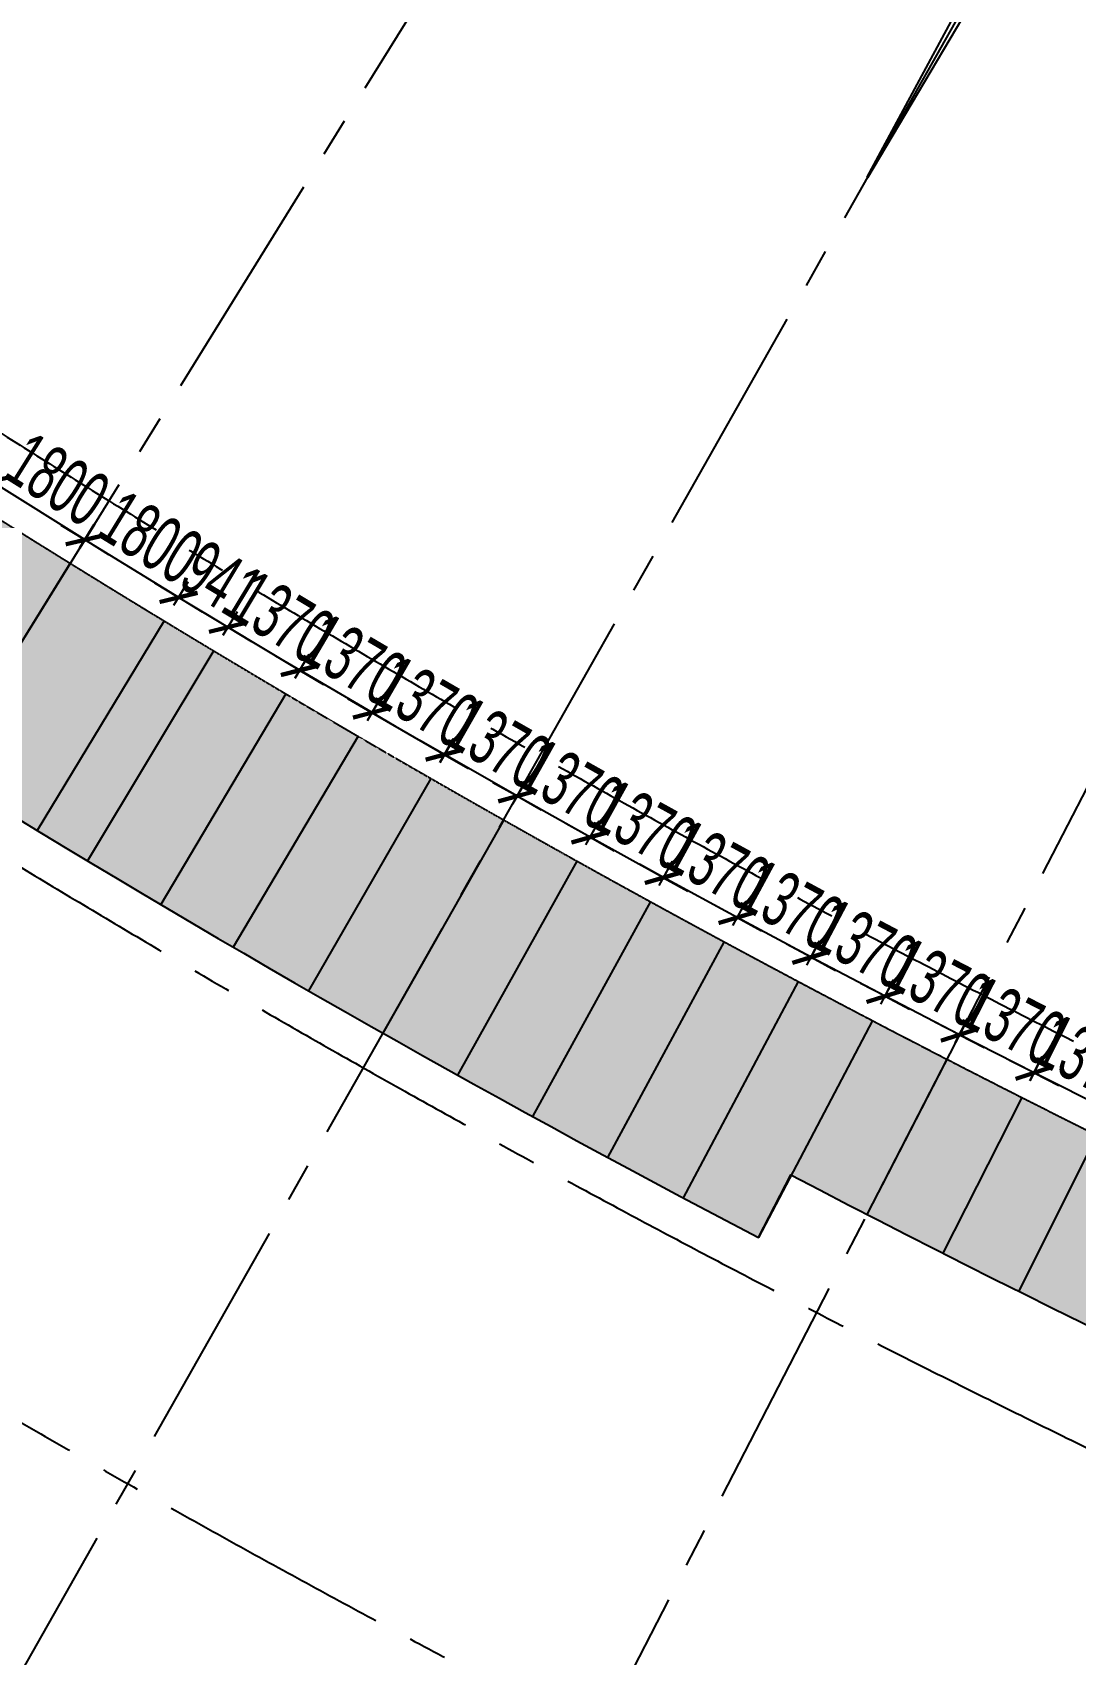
# Model space of a CAD drawing. Extents: x -668578 to 2331563, y -1202445 to 1620273.
# Drawn here: x 1608334 to 1625352, y 95313 to 121789 of the extents above; entities that cross this region are included whole.
import ezdxf

# ---------------------------------------------------------------- set-up
doc = ezdxf.new("R2010")
doc.units = 0
doc.linetypes.add('CENTER2', pattern=[28.575000000000003, 19.05, -3.175, 3.175, -3.175])
doc.linetypes.add('DASH', pattern=[0.35, 0.25, -0.1])
doc.layers.get('0').update_dxf_attribs({"color": 8})
doc.layers.get('Defpoints').update_dxf_attribs({"color": 8})
for name, color, linetype in [('#填充层', 8, 'Continuous'), ('#幕墙线-平面', 8, 'Continuous'), ('#标注', 8, 'Continuous'), ('#轴线', 8, 'CENTER2'), ('dim', 8, 'Continuous')]:
    doc.layers.add(name, color=color, linetype=linetype)
doc.styles.add('JHZX', font='jrs.shx', dxfattribs={"width": 0.6, "bigfont": 'jhz.shx'})
doc.dimstyles.new('JZBZ-300', dxfattribs={"dimscale": 300, "dimtxt": 3, "dimasz": 1.5, "dimexe": 1, "dimexo": 1, "dimgap": 0.5, "dimtad": 1, "dimdec": 0, "dimdsep": 46, "dimtxsty": 'JHZX', "dimblk1": 'ARCHTICK', "dimblk2": 'ARCHTICK', "dimsah": 1, "dimcen": 0, "dimclrd": 1, "dimclre": 1, "dimclrt": 2, "dimazin": 2, "dimtfac": 1, "dimtdec": 0, "dimtix": 1, "dimtmove": 0, "dimatfit": 3, "dimfxl": 0, "dimtolj": 1, "dimlwd": -1, "dimlwe": -1, "dimarcsym": 0})
doc.dimstyles.new('JZBZ-400', dxfattribs={"dimscale": 400, "dimtxt": 3, "dimasz": 1.5, "dimexe": 1, "dimexo": 1, "dimgap": 0.5, "dimtad": 1, "dimdec": 0, "dimdsep": 46, "dimtxsty": 'JHZX', "dimblk1": 'ARCHTICK', "dimblk2": 'ARCHTICK', "dimsah": 1, "dimcen": 0, "dimclrd": 1, "dimclre": 1, "dimclrt": 2, "dimazin": 2, "dimtfac": 1, "dimtdec": 0, "dimtix": 1, "dimtmove": 0, "dimatfit": 3, "dimfxl": 0, "dimtolj": 1, "dimlwd": -1, "dimlwe": -1, "dimarcsym": 0})

# ---------------------------------------------------------------- blocks, each defined once
blk = doc.blocks.new('_ARCHTICK')
at = {"color": 0, "linetype": 'ByBlock', "const_width": 0.15}
blk.add_lwpolyline([(-0.5, -0.5), (0.5, 0.5)], dxfattribs=at)
blk = doc.blocks.new('*D2918')
at = {"layer": '#标注', "ltscale": 300, "transparency": 16777216}
for p, q in [((52517.44000796566, 44290.05046599925), (60086.3965880055, 50671.34314769605)), ((174425.4857381964, -21557.413640005), (175612.1593012065, -11728.79187218522))]:
    blk.add_line(p, q, dxfattribs=at)
blk.add_arc((197092.148216231, 166179.179792065), 179599.9896916214, 220.1338192809486, 263.1156299250185, dxfattribs=at)
at = {"layer": 'Defpoints', "color": 0, "ltscale": 300, "transparency": 16777216}
for p in [(197092.148216231, 166179.179792065), (52211.62358048931, 44032.22045865798), (92698.63031371537, 20034.90273282577), (174377.5393316101, -21954.52967102801)]:
    blk.add_point(p, dxfattribs=at)
at = {"layer": '#标注', "ltscale": 300, "transparency": 16777216, "xscale": 600, "yscale": 600, "zscale": 600}
for p, rotation in [((59780.58016052921, 50413.51314035473), 130.1338192809486), ((175564.2128946202, -12125.90790320823), 353.1156299250185)]:
    blk.add_blockref('_ARCHTICK', p, dxfattribs=dict(at, rotation=rotation))
at = {"layer": '#标注', "ltscale": 300, "transparency": 16777216, "insert": (112118.423318551, 8861.341036451122), "char_height": 1200, "attachment_point": 5, "rotation": 331.6247246029836, "style": 'JHZX'}
blk.add_mtext('\\A1;42.98°', dxfattribs=at)
blk = doc.blocks.new('*D2939')
at = {"layer": '#标注', "ltscale": 300, "transparency": 16777216}
for p, q in [((-1772.791618300945, -1481.365197545436), (-9341.748198340536, -7862.657879242006)), ((165913.7732030131, -92055.65823940704), (164727.0996400029, -101884.2800072265))]:
    blk.add_line(p, q, dxfattribs=at)
blk.add_arc((197092.1482162317, 166179.1797920645), 269610.2124900237, 220.1338192809485, 263.1156299250187, dxfattribs=at)
at = {"layer": 'Defpoints', "color": 0, "ltscale": 300, "transparency": 16777216}
for p in [(197092.1482162317, 166179.1797920645), (-1466.975190824596, -1223.535190204158), (40379.67516651106, -53208.30268940322), (165961.7196095993, -91658.54220838404)]:
    blk.add_point(p, dxfattribs=at)
at = {"layer": '#标注', "ltscale": 300, "transparency": 16777216, "xscale": 600, "yscale": 600, "zscale": 600}
for p, rotation in [((-9035.931770864163, -7604.827871900749), 130.1338192809485), ((164775.0460465892, -101487.1639762035), 353.1156299250187)]:
    blk.add_blockref('_ARCHTICK', p, dxfattribs=dict(at, rotation=rotation))
at = {"layer": '#标注', "ltscale": 300, "transparency": 16777216, "insert": (69341.55334645722, -70334.48968467087), "char_height": 1200, "attachment_point": 5, "rotation": 331.6247246029835, "style": 'JHZX'}
blk.add_mtext('\\A1;42.98°', dxfattribs=at)
blk = doc.blocks.new('*D2999')
at = {"layer": '#标注', "transparency": 16777216}
for p, q in [((-60661.82114386416, 8378.22804552141), (-58201.33430285618, 12532.48085970122)), ((-58405.17599815883, 12188.31728920582), (-51730.23048286566, 8234.870944109785)), ((-53986.87562857099, 4424.78170042537), (-51526.388787563, 8579.034514605182))]:
    blk.add_line(p, q, dxfattribs=at)
at = {"layer": 'Defpoints', "color": 0, "transparency": 16777216}
for p in [(-51730.23048286566, 8234.870944109785), (-60865.66283916681, 8034.064475026014), (-54190.71732387364, 4080.618129929975)]:
    blk.add_point(p, dxfattribs=at)
at = {"layer": '#标注', "transparency": 16777216, "xscale": 600, "yscale": 600, "zscale": 600}
for p, rotation in [((-58405.17599815883, 12188.31728920582), 149.3625281524388), ((-51730.23048286566, 8234.870944109785), 329.3625281524388)]:
    blk.add_blockref('_ARCHTICK', p, dxfattribs=dict(at, rotation=rotation))
at = {"layer": '#标注', "transparency": 16777216, "insert": (-54660.01984990693, 10899.92125764859), "char_height": 1200, "attachment_point": 5, "rotation": 329.3625281524388, "style": 'JHZX'}
blk.add_mtext('\\A1;7758', dxfattribs=at)
blk = doc.blocks.new('*D3005')
at = {"layer": '#标注', "transparency": 16777216}
for p, q in [((-54000.61947395653, 4432.559612933357), (-51718.45506737498, 8657.690649776645)), ((-51908.55291728884, 8305.749166773963), (-45082.75720557872, 4618.860432667316)), ((-47174.82376224641, 745.6708788267133), (-44892.65935566486, 4970.801915669997))]:
    blk.add_line(p, q, dxfattribs=at)
at = {"layer": 'Defpoints', "color": 0, "transparency": 16777216}
for p in [(-45082.75720557872, 4618.860432667316), (-54190.7173238704, 4080.618129930677), (-47364.92161216027, 393.7293958240334)]:
    blk.add_point(p, dxfattribs=at)
at = {"layer": '#标注', "transparency": 16777216, "xscale": 600, "yscale": 600, "zscale": 600}
for p, rotation in [((-51908.55291728884, 8305.749166773963), 151.6247212833316), ((-45082.75720557872, 4618.860432667316), 331.6247212833315)]:
    blk.add_blockref('_ARCHTICK', p, dxfattribs=dict(at, rotation=rotation))
at = {"layer": '#标注', "transparency": 16777216, "insert": (-48115.45936160605, 7166.187765726003), "char_height": 1200, "attachment_point": 5, "rotation": 331.62472128333155, "style": 'JHZX'}
blk.add_mtext('\\A1;7758', dxfattribs=at)
blk = doc.blocks.new('*D3192')
at = {"layer": '#标注', "ltscale": 300, "transparency": 16777216}
for p, q in [((103232.29548537, -19109.28283981586), (102830.2029617102, -18907.23927417492)), ((103165.5151314574, -19242.18428090067), (103366.9911957973, -18841.221157376)), ((104456.1966192228, -19724.26902962333), (103232.29548537, -19109.28283981586)), ((104389.4162653102, -19857.17047070814), (104590.89232965, -19456.20734718347)), ((104456.1966192228, -19724.26902962333), (104858.2891428825, -19926.31259526427))]:
    blk.add_line(p, q, dxfattribs=at)
at = {"layer": 'Defpoints', "color": 0, "ltscale": 300, "transparency": 16777216}
for p in [(103232.29548537, -19109.28283981586), (103030.8194210301, -19510.24596334052), (104254.7205548829, -20125.232153148)]:
    blk.add_point(p, dxfattribs=at)
at = {"layer": '#标注', "ltscale": 300, "transparency": 16777216, "xscale": 450, "yscale": 450, "zscale": 450}
for p, rotation in [((103232.29548537, -19109.28283981586), 333.3213737890052), ((104456.1966192228, -19724.26902962333), 153.3213737890052)]:
    blk.add_blockref('_ARCHTICK', p, dxfattribs=dict(at, rotation=rotation))
at = {"layer": '#标注', "ltscale": 300, "transparency": 16777216, "insert": (104113.6374731509, -18880.65256983988), "char_height": 900, "attachment_point": 5, "rotation": 333.3213737890052, "style": 'JHZX'}
blk.add_mtext('\\A1;1370', dxfattribs=at)
blk = doc.blocks.new('*D3193')
at = {"layer": '#标注', "ltscale": 300, "transparency": 16777216}
for p, q in [((101947.4484146797, -18620.04977426368), (102151.6948661254, -18220.15438423846)), ((102015.2381116353, -18487.32390748919), (101614.4838267592, -18282.63877575401)), ((103235.0658724758, -19110.3505733153), (102015.2381116353, -18487.32390748919)), ((103167.2761755202, -19243.07644008979), (103371.5226269659, -18843.18105006457)), ((103235.0658724758, -19110.3505733153), (103635.8201573519, -19315.03570505049))]:
    blk.add_line(p, q, dxfattribs=at)
at = {"layer": 'Defpoints', "color": 0, "ltscale": 300, "transparency": 16777216}
for p in [(102015.2381116353, -18487.32390748919), (101810.9916601896, -18887.21929751441), (103030.8194210301, -19510.24596334052)]:
    blk.add_point(p, dxfattribs=at)
at = {"layer": '#标注', "ltscale": 300, "transparency": 16777216, "xscale": 450, "yscale": 450, "zscale": 450}
for p, rotation in [((102015.2381116353, -18487.32390748919), 332.9443403606131), ((103235.0658724758, -19110.3505733153), 152.944340360613)]:
    blk.add_blockref('_ARCHTICK', p, dxfattribs=dict(at, rotation=rotation))
at = {"layer": '#标注', "ltscale": 300, "transparency": 16777216, "insert": (102898.0655010358, -18264.49819390079), "char_height": 900, "attachment_point": 5, "rotation": 332.944340360613, "style": 'JHZX'}
blk.add_mtext('\\A1;1370', dxfattribs=at)
blk = doc.blocks.new('*D3203')
at = {"layer": '#标注', "ltscale": 300, "transparency": 16777216}
for p, q in [((100801.907177506, -17858.13043081602), (100402.5084821245, -17650.81260204189)), ((100733.5019211159, -17989.91345363167), (100940.1190633554, -17591.86463389507)), ((102017.6087948644, -18489.17059860442), (100801.907177506, -17858.13043081602)), ((101949.2035384743, -18620.95362142006), (102155.8206807138, -18222.90480168347)), ((102017.6087948644, -18489.17059860442), (102417.0074902458, -18696.48842737855))]:
    blk.add_line(p, q, dxfattribs=at)
at = {"layer": 'Defpoints', "color": 0, "ltscale": 300, "transparency": 16777216}
for p in [(100801.907177506, -17858.13043081602), (100595.2900352664, -18256.17925055261), (101810.9916526249, -18887.21941834101)]:
    blk.add_point(p, dxfattribs=at)
at = {"layer": '#标注', "ltscale": 300, "transparency": 16777216, "xscale": 450, "yscale": 450, "zscale": 450}
for p, rotation in [((100801.907177506, -17858.13043081602), 332.5673077469281), ((102017.6087948644, -18489.17059860442), 152.567307746928)]:
    blk.add_blockref('_ARCHTICK', p, dxfattribs=dict(at, rotation=rotation))
at = {"layer": '#标注', "ltscale": 300, "transparency": 16777216, "insert": (101686.181757884, -17641.11892086833), "char_height": 900, "attachment_point": 5, "rotation": 332.567307746928, "style": 'JHZX'}
blk.add_mtext('\\A1;1370', dxfattribs=at)
blk = doc.blocks.new('*D3204')
at = {"layer": '#标注', "ltscale": 300, "transparency": 16777216}
for p, q in [((99592.93168499718, -17220.60044300856), (99194.9058582854, -17010.65892431725)), ((99523.72830269429, -17351.80237783336), (99732.89269745805, -16955.24989186738)), ((100804.4544866085, -17859.62665645981), (99592.93168499718, -17220.60044300856)), ((100735.2511043056, -17990.82859128461), (100944.4154990694, -17594.27610531863)), ((100804.4544866085, -17859.62665645981), (101202.4803133203, -18069.56817515111))]:
    blk.add_line(p, q, dxfattribs=at)
at = {"layer": 'Defpoints', "color": 0, "ltscale": 300, "transparency": 16777216}
for p in [(99592.93168499718, -17220.60044300856), (99383.76729023342, -17617.15292897454), (100595.2900918447, -18256.17914242579)]:
    blk.add_point(p, dxfattribs=at)
at = {"layer": '#标注', "ltscale": 300, "transparency": 16777216, "xscale": 450, "yscale": 450, "zscale": 450}
for p, rotation in [((99592.93168499718, -17220.60044300856), 332.190279420375), ((100804.4544866085, -17859.62665645981), 152.1902794203749)]:
    blk.add_blockref('_ARCHTICK', p, dxfattribs=dict(at, rotation=rotation))
at = {"layer": '#标注', "ltscale": 300, "transparency": 16777216, "insert": (100478.6151107246, -17009.41244745182), "char_height": 900, "attachment_point": 5, "rotation": 332.19027942037496, "style": 'JHZX'}
blk.add_mtext('\\A1;1370', dxfattribs=at)
blk = doc.blocks.new('*D3205')
at = {"layer": '#标注', "ltscale": 300, "transparency": 16777216}
for p, q in [((98390.6153135746, -16573.71110819366), (97994.68011225486, -16359.85293940905)), ((98321.18625975779, -16702.25147004482), (98533.18742609768, -16309.75430731384)), ((99595.76851913209, -17224.65564857894), (98390.6153135746, -16573.71110819366)), ((99526.33946531528, -17353.19601043009), (99738.34063165517, -16960.69884769912)), ((99595.76851913209, -17224.65564857894), (99991.70372045181, -17438.51381736354))]:
    blk.add_line(p, q, dxfattribs=at)
at = {"layer": 'Defpoints', "color": 0, "ltscale": 300, "transparency": 16777216}
for p in [(98390.6153135746, -16573.71110819366), (98178.61414723472, -16966.20827092464), (99383.76735279222, -17617.15281130991)]:
    blk.add_point(p, dxfattribs=at)
at = {"layer": '#标注', "ltscale": 300, "transparency": 16777216, "xscale": 450, "yscale": 450, "zscale": 450}
for p, rotation in [((98390.6153135746, -16573.71110819366), 331.6249980225202), ((99595.76851913209, -17224.65564857894), 151.6249980225203)]:
    blk.add_blockref('_ARCHTICK', p, dxfattribs=dict(at, rotation=rotation))
at = {"layer": '#标注', "ltscale": 300, "transparency": 16777216, "insert": (99278.33614139949, -16371.26977662666), "char_height": 900, "attachment_point": 5, "rotation": 331.6249980225203, "style": 'JHZX'}
blk.add_mtext('\\A1;1370', dxfattribs=at)
blk = doc.blocks.new('*D3206')
at = {"layer": '#标注', "ltscale": 300, "transparency": 16777216}
for p, q in [((97188.20253452023, -15920.80800332483), (96792.97414800785, -15705.64638385049)), ((97116.90868884974, -16051.76700828794), (97331.64361416979, -15657.32241231659)), ((98391.21035142911, -16575.72328512056), (97188.20253452023, -15920.80800332483)), ((98319.9165057586, -16706.68229008367), (98534.65143107867, -16312.23769411231)), ((98391.21035142911, -16575.72328512056), (98786.43873794147, -16790.88490459491))]:
    blk.add_line(p, q, dxfattribs=at)
at = {"layer": 'Defpoints', "color": 0, "ltscale": 300, "transparency": 16777216}
for p in [(97188.20253452023, -15920.80800332483), (96973.46760920016, -16315.2525992962), (98176.47542610904, -16970.16788109192)]:
    blk.add_point(p, dxfattribs=at)
at = {"layer": '#标注', "ltscale": 300, "transparency": 16777216, "xscale": 450, "yscale": 450, "zscale": 450}
for p, rotation in [((97188.20253452023, -15920.80800332483), 331.4362073428054), ((98391.21035142911, -16575.72328512056), 151.4362073428054)]:
    blk.add_blockref('_ARCHTICK', p, dxfattribs=dict(at, rotation=rotation))
at = {"layer": '#标注', "ltscale": 300, "transparency": 16777216, "insert": (98076.58860227381, -15721.2944622062), "char_height": 900, "attachment_point": 5, "rotation": 331.4362073428054, "style": 'JHZX'}
blk.add_mtext('\\A1;1370', dxfattribs=at)
blk = doc.blocks.new('*D3207')
at = {"layer": '#标注', "ltscale": 300, "transparency": 16777216}
for p, q in [((95990.68402992166, -15262.01226274386), (95596.88005749213, -15044.25452740771)), ((95919.96768191595, -15389.89924098308), (96135.8558534791, -14999.47628112419)), ((97189.35585565586, -15924.82950293778), (95990.68402992166, -15262.01226274386)), ((97118.63950765014, -16052.71648117701), (97334.5276792133, -15662.29352131811)), ((97189.35585565586, -15924.82950293778), (97583.15982808538, -16142.58723827395))]:
    blk.add_line(p, q, dxfattribs=at)
at = {"layer": 'Defpoints', "color": 0, "ltscale": 300, "transparency": 16777216}
for p in [(95990.68402992166, -15262.01226274386), (95774.79585835851, -15652.43522260275), (96973.46768409271, -16315.25246279668)]:
    blk.add_point(p, dxfattribs=at)
at = {"layer": '#标注', "ltscale": 300, "transparency": 16777216, "xscale": 450, "yscale": 450, "zscale": 450}
for p, rotation in [((95990.68402992166, -15262.01226274386), 331.0591735150758), ((97189.35585565586, -15924.82950293778), 151.0591735150759)]:
    blk.add_blockref('_ARCHTICK', p, dxfattribs=dict(at, rotation=rotation))
at = {"layer": '#标注', "ltscale": 300, "transparency": 16777216, "insert": (96880.36358990362, -15068.34891960146), "char_height": 900, "attachment_point": 5, "rotation": 331.0591735150758, "style": 'JHZX'}
blk.add_mtext('\\A1;1370', dxfattribs=at)
blk = doc.blocks.new('*D3208')
at = {"layer": '#标注', "ltscale": 300, "transparency": 16777216}
for p, q in [((94797.50945210153, -14595.34110198271), (94405.14691583574, -14374.99673483195)), ((94727.40776161599, -14720.16969384141), (94944.4056968687, -14333.76607780551)), ((95991.79379361121, -15266.03160656685), (94797.50945210153, -14595.34110198271)), ((95921.69210312568, -15390.86019842555), (96138.69003837838, -15004.45658238966)), ((95991.79379361121, -15266.03160656685), (96384.156329877, -15486.37597371762))]:
    blk.add_line(p, q, dxfattribs=at)
at = {"layer": 'Defpoints', "color": 0, "ltscale": 300, "transparency": 16777216}
for p in [(94797.50945210153, -14595.34110198271), (94580.51151684881, -14981.74471801861), (95774.7958583585, -15652.43522260275)]:
    blk.add_point(p, dxfattribs=at)
at = {"layer": '#标注', "ltscale": 300, "transparency": 16777216, "xscale": 450, "yscale": 450, "zscale": 450}
for p, rotation in [((94797.50945210153, -14595.34110198271), 330.6821476567764), ((95991.79379361121, -15266.03160656685), 150.6821476567764)]:
    blk.add_blockref('_ARCHTICK', p, dxfattribs=dict(at, rotation=rotation))
at = {"layer": '#标注', "ltscale": 300, "transparency": 16777216, "insert": (95688.44411239073, -14407.53630592037), "char_height": 900, "attachment_point": 5, "rotation": 330.6821476567764, "style": 'JHZX'}
blk.add_mtext('\\A1;1370', dxfattribs=at)
blk = doc.blocks.new('*D3209')
at = {"layer": '#标注', "ltscale": 300, "transparency": 16777216}
for p, q in [((93612.81271268948, -13913.66369856592), (93221.90865934783, -13690.74214043154)), ((93539.28021902435, -14042.60658801357), (93761.42708477908, -13653.06099633815)), ((94802.65742881162, -14592.19858657354), (93612.81271268948, -13913.66369856592)), ((94729.1249351465, -14721.14147602118), (94951.27180090122, -14331.59588434576)), ((94802.65742881162, -14592.19858657354), (95193.56148215328, -14815.12014470792))]:
    blk.add_line(p, q, dxfattribs=at)
at = {"layer": 'Defpoints', "color": 0, "ltscale": 300, "transparency": 16777216}
for p in [(93612.81271268948, -13913.66369856592), (93390.66584693477, -14303.20929024135), (94580.51056305692, -14981.74417824896)]:
    blk.add_point(p, dxfattribs=at)
at = {"layer": '#标注', "ltscale": 300, "transparency": 16777216, "xscale": 450, "yscale": 450, "zscale": 450}
for p, rotation in [((93612.81271268948, -13913.66369856592), 330.3051071051886), ((94802.65742881162, -14592.19858657354), 150.3051071051886)]:
    blk.add_blockref('_ARCHTICK', p, dxfattribs=dict(at, rotation=rotation))
at = {"layer": '#标注', "ltscale": 300, "transparency": 16777216, "insert": (94504.96381492974, -13731.7257381142), "char_height": 900, "attachment_point": 5, "rotation": 330.3051071051886, "style": 'JHZX'}
blk.add_mtext('\\A1;1370', dxfattribs=at)
blk = doc.blocks.new('*D3210')
at = {"layer": '#标注', "ltscale": 300, "transparency": 16777216}
for p, q in [((92355.63771776282, -13357.24014937982), (92578.85447031894, -12971.73582076599)), ((92428.52843952083, -13231.35493497848), (92039.09976820208, -13005.8658887813)), ((93613.8825994909, -13917.7049616275), (92428.52843952083, -13231.35493497848)), ((93540.99187773289, -14043.59017602885), (93764.20863028901, -13658.085847415)), ((93613.8825994909, -13917.7049616275), (94003.31127080965, -14143.19400782468))]:
    blk.add_line(p, q, dxfattribs=at)
at = {"layer": 'Defpoints', "color": 0, "ltscale": 300, "transparency": 16777216}
for p in [(92428.52843952083, -13231.35493497848), (92205.31168696469, -13616.85926359232), (93390.66584693476, -14303.20929024135)]:
    blk.add_point(p, dxfattribs=at)
at = {"layer": '#标注', "ltscale": 300, "transparency": 16777216, "xscale": 450, "yscale": 450, "zscale": 450}
for p, rotation in [((92428.52843952083, -13231.35493497848), 329.9280738360225), ((93613.8825994909, -13917.7049616275), 149.9280738360225)]:
    blk.add_blockref('_ARCHTICK', p, dxfattribs=dict(at, rotation=rotation))
at = {"layer": '#标注', "ltscale": 300, "transparency": 16777216, "insert": (93321.8575811021, -13055.29171987799), "char_height": 900, "attachment_point": 5, "rotation": 329.92807383602246, "style": 'JHZX'}
blk.add_mtext('\\A1;1370', dxfattribs=at)
blk = doc.blocks.new('*D3194')
at = {"layer": '#标注', "ltscale": 300, "transparency": 16777216}
for p, q in [((91251.6781351182, -12536.26376474644), (90863.74167089211, -12308.2170596096)), ((91176.53049155463, -12664.09946893467), (91403.70927187608, -12277.63945526239)), ((92432.49058383724, -13230.39905015237), (91251.6781351182, -12536.26376474644)), ((92357.34294027367, -13358.23475434059), (92584.52172059512, -12971.77474066832)), ((92432.49058383724, -13230.39905015237), (92820.42704806331, -13458.44575528921))]:
    blk.add_line(p, q, dxfattribs=at)
at = {"layer": 'Defpoints', "color": 0, "ltscale": 300, "transparency": 16777216}
for p in [(91251.6781351182, -12536.26376474644), (91024.49935479673, -12922.72377841872), (92205.31180351577, -13616.85906382465)]:
    blk.add_point(p, dxfattribs=at)
at = {"layer": '#标注', "ltscale": 300, "transparency": 16777216, "xscale": 450, "yscale": 450, "zscale": 450}
for p, rotation in [((91251.6781351182, -12536.26376474644), 329.5510501512857), ((92432.49058383724, -13230.39905015237), 149.5510501512856)]:
    blk.add_blockref('_ARCHTICK', p, dxfattribs=dict(at, rotation=rotation))
at = {"layer": '#标注', "ltscale": 300, "transparency": 16777216, "insert": (92146.14663299349, -12366.0827884813), "char_height": 900, "attachment_point": 5, "rotation": 329.55105015128566, "style": 'JHZX'}
blk.add_mtext('\\A1;1370', dxfattribs=at)
blk = doc.blocks.new('*D3195')
at = {"layer": '#标注', "ltscale": 300, "transparency": 16777216}
for p, q in [((90079.99902947719, -11835.40846967697), (89694.33246122694, -11603.5436423873)), ((90005.17852951669, -11959.85927919317), (90234.57558100364, -11578.2974241768)), ((91253.89640628367, -12541.16192340235), (90079.99902947719, -11835.40846967697)), ((91179.07590632318, -12665.61273291855), (91408.47295781013, -12284.05087790218)), ((91253.89640628367, -12541.16192340235), (91639.56297453392, -12773.02675069203))]:
    blk.add_line(p, q, dxfattribs=at)
at = {"layer": 'Defpoints', "color": 0, "ltscale": 300, "transparency": 16777216}
for p in [(90079.99902947719, -11835.40846967697), (89850.60197799024, -12216.97032469334), (91024.49935479673, -12922.72377841872)]:
    blk.add_point(p, dxfattribs=at)
at = {"layer": '#标注', "ltscale": 300, "transparency": 16777216, "xscale": 450, "yscale": 450, "zscale": 450}
for p, rotation in [((90079.99902947719, -11835.40846967697), 328.9854874542108), ((91253.89640628367, -12541.16192340235), 148.9854874542108)]:
    blk.add_blockref('_ARCHTICK', p, dxfattribs=dict(at, rotation=rotation))
at = {"layer": '#标注', "ltscale": 300, "transparency": 16777216, "insert": (90976.10082093334, -11674.06310553931), "char_height": 900, "attachment_point": 5, "rotation": 328.98548745421084, "style": 'JHZX'}
blk.add_mtext('\\A1;1370', dxfattribs=at)
blk = doc.blocks.new('*D3196')
at = {"layer": '#标注', "ltscale": 300, "transparency": 16777216}
for p, q in [((89274.68551228417, -11349.75409553985), (88889.54426699245, -11117.01771854828)), ((89197.69049093862, -11477.16846361414), (89429.8430969452, -11092.99326534538)), ((90080.43244443144, -11836.65759926094), (89274.68551228417, -11349.75409553985)), ((90003.43742308591, -11964.07196733524), (90235.59002909249, -11579.89676906648)), ((90080.43244443144, -11836.65759926094), (90465.57368972315, -12069.39397625251))]:
    blk.add_line(p, q, dxfattribs=at)
at = {"layer": 'Defpoints', "color": 0, "ltscale": 300, "transparency": 16777216}
for p in [(89274.68551228417, -11349.75409553985), (89042.53290627757, -11733.9292938086), (89848.27983842486, -12220.8327975297)]:
    blk.add_point(p, dxfattribs=at)
at = {"layer": '#标注', "ltscale": 300, "transparency": 16777216, "xscale": 450, "yscale": 450, "zscale": 450}
for p, rotation in [((89274.68551228417, -11349.75409553985), 328.855919233971), ((90080.43244443144, -11836.65759926094), 148.855919233971)]:
    blk.add_blockref('_ARCHTICK', p, dxfattribs=dict(at, rotation=rotation))
at = {"layer": '#标注', "ltscale": 300, "transparency": 16777216, "insert": (89987.87414767989, -11079.68418701146), "char_height": 900, "attachment_point": 5, "rotation": 328.85591923397106, "style": 'JHZX'}
blk.add_mtext('\\A1;941', dxfattribs=at)
blk = doc.blocks.new('*D3197')
at = {"layer": '#标注', "ltscale": 300, "transparency": 16777216}
for p, q in [((87743.69873019247, -10409.47429138681), (87360.25197401042, -10173.95659529272)), ((87665.82141179388, -10536.26648414063), (87900.71052758853, -10153.84312059878)), ((89277.42202207223, -11351.50593026676), (87743.69873019247, -10409.47429138681)), ((89199.54470367364, -11478.29812302058), (89434.43381946831, -11095.87475947873)), ((89277.42202207223, -11351.50593026676), (89660.86877825427, -11587.02362636085))]:
    blk.add_line(p, q, dxfattribs=at)
at = {"layer": 'Defpoints', "color": 0, "ltscale": 300, "transparency": 16777216}
for p in [(87743.69873019247, -10409.47429138681), (87508.80961439782, -10791.89765492866), (89042.53290627759, -11733.92929380861)]:
    blk.add_point(p, dxfattribs=at)
at = {"layer": '#标注', "ltscale": 300, "transparency": 16777216, "xscale": 450, "yscale": 450, "zscale": 450}
for p, rotation in [((87743.69873019247, -10409.47429138681), 328.4412441410933), ((89277.42202207223, -11351.50593026676), 148.4412441410933)]:
    blk.add_blockref('_ARCHTICK', p, dxfattribs=dict(at, rotation=rotation))
at = {"layer": '#标注', "ltscale": 300, "transparency": 16777216, "insert": (88824.58397092448, -10369.22776925073), "char_height": 900, "attachment_point": 5, "rotation": 328.44124414109336, "style": 'JHZX'}
blk.add_mtext('\\A1;1800', dxfattribs=at)
blk = doc.blocks.new('*D3198')
at = {"layer": '#标注', "ltscale": 300, "transparency": 16777216}
for p, q in [((86223.2646582323, -9456.299228931653), (85841.71094645484, -9217.726881353752)), ((86142.64304091455, -9585.239056407023), (86382.3128899509, -9201.93008774667)), ((87749.4950063055, -10410.59831145983), (86223.2646582323, -9456.299228931653)), ((87668.87338898776, -10539.5381389352), (87908.54323802411, -10156.22917027485)), ((87749.4950063055, -10410.59831145983), (88131.04871808297, -10649.17065903774))]:
    blk.add_line(p, q, dxfattribs=at)
at = {"layer": 'Defpoints', "color": 0, "ltscale": 300, "transparency": 16777216}
for p in [(86223.2646582323, -9456.299228931653), (85983.59480919596, -9839.608197592006), (87509.82515726915, -10793.90728012018)]:
    blk.add_point(p, dxfattribs=at)
at = {"layer": '#标注', "ltscale": 300, "transparency": 16777216, "xscale": 450, "yscale": 450, "zscale": 450}
for p, rotation in [((86223.2646582323, -9456.299228931653), 327.9836817863664), ((87749.4950063055, -10410.59831145983), 147.9836817863664)]:
    blk.add_blockref('_ARCHTICK', p, dxfattribs=dict(at, rotation=rotation))
at = {"layer": '#标注', "ltscale": 300, "transparency": 16777216, "insert": (87304.47629570612, -9424.71048782577), "char_height": 900, "attachment_point": 5, "rotation": 327.9836817863664, "style": 'JHZX'}
blk.add_mtext('\\A1;1800', dxfattribs=at)
blk = doc.blocks.new('A$Caccc0cd0')
at = {"layer": '#标注'}
for p1, p2, distance, picture, middle in [((-60865.66283916682, 8034.064475026011), (-54190.71732387366, 4080.618129929979), 4828.230725524035, '*D2999', (-54660.01984990693, 10899.92125764859)), ((-54190.7173238704, 4080.618129930677), (-47364.92161216028, 393.7293958240334), 4802.083574570956, '*D3005', (-48115.45936160605, 7166.187765726003))]:
    dim = blk.add_aligned_dim(p1=p1, p2=p2, distance=distance, dimstyle='JZBZ-400', override={"dimclrd": 256, "dimclre": 256, "dimclrt": 256}, dxfattribs=at)
    dim.commit()
    dim.dimension.update_dxf_attribs({"geometry": picture, "text_midpoint": middle})
blk = doc.blocks.new('DSGDFG')
at = {"layer": '#标注', "ltscale": 300}
blk.add_arc((197092.151355247, 166179.1920613433), 257800.0000000007, 220.1360728823768, 263.1156295571803, dxfattribs=at)
at = {"layer": '#轴线', "ltscale": 200}
for p, q in [((97322.37239822163, 5069.784493485728), (60352.86970481253, -54628.99893156136)), ((69174.48636343633, -59855.81918371166), (103759.5332169894, 1257.172938795993)), ((110342.1709069039, -2298.375858579064), (78196.41308945254, -64728.81003369228))]:
    blk.add_line(p, q, dxfattribs=at)
for radius in [206950.0000000004, 212800.0000000004, 220600.0000000004, 228400.0000000004, 236200.0000000004, 244000.0000000004, 251800.0000000004, 257800.0000000004]:
    blk.add_arc((197092.1513552468, 166179.1920613431), radius, 218.4388923744016, 265.1405841852512, dxfattribs=at)
at = {"layer": '#标注', "ltscale": 300}
blk.add_blockref('A$Caccc0cd0', (154502.6209182295, -8915.558944611956), dxfattribs=at)
for base, center, p1, p2, picture, middle in [((40379.67516651106, -53208.30268940322), (197092.1482162317, 166179.1797920645), (-1466.975190824596, -1223.535190204158), (165961.7196095993, -91658.54220838402), '*D2939', (69341.55334645722, -70334.48968467087)), ((92698.63031371537, 20034.90273282577), (197092.148216231, 166179.179792065), (52211.62358048931, 44032.22045865798), (174377.5393316101, -21954.52967102802), '*D2918', (112118.423318551, 8861.341036451122))]:
    dim = blk.add_angular_dim_3p(base=base, center=center, p1=p1, p2=p2, dimstyle='JZBZ-400', override={"dimclrd": 256, "dimclre": 256, "dimclrt": 256}, dxfattribs=at)
    dim.commit()
    dim.dimension.update_dxf_attribs({"geometry": picture, "text_midpoint": middle})
blk = doc.blocks.new('D1')
at = {"layer": '#标注', "ltscale": 300}
for p1, p2, distance, picture, middle in [((87509.82515726914, -10793.90728012018), (85983.59480919596, -9839.60819759201), -452.0701295071066, '*D3198', (87304.47629570612, -9424.71048782577)), ((89042.53290627757, -11733.9292938086), (87508.80961439782, -10791.89765492866), -448.79898139529433, '*D3197', (88824.58397092448, -10369.22776925073)), ((89848.27983842487, -12220.8327975297), (89042.53290627757, -11733.9292938086), -448.87126822785865, '*D3196', (89987.87414767989, -11079.68418701146)), ((91024.49935479672, -12922.72377841872), (89850.60197799024, -12216.97032469333), -445.21057538476, '*D3195', (90976.10082093334, -11674.06310553931)), ((92205.31180351577, -13616.85906382465), (91024.49935479672, -12922.72377841872), -448.2873413291252, '*D3194', (92146.14663299349, -12366.0827884813)), ((93390.66584693477, -14303.20929024134), (92205.3116869647, -13616.85926359233), -445.46526913073353, '*D3210', (93321.8575811021, -13055.29171987799)), ((94580.51056305692, -14981.74417824896), (93390.66584693477, -14303.20929024134), -448.43616932445735, '*D3209', (94504.96381492974, -13731.7257381142)), ((95774.7958583585, -15652.43522260275), (94580.51151684881, -14981.74471801861), -443.1657233920062, '*D3208', (95688.44411239073, -14407.53630592037)), ((96973.4676840927, -16315.25246279668), (95774.7958583585, -15652.43522260275), -446.1365152123954, '*D3207', (96880.36358990362, -15068.34891960146)), ((98176.47542610904, -16970.16788109193), (96973.46760920016, -16315.2525992962), -449.10759005302054, '*D3206', (98076.58860227381, -15721.2944622062)), ((99383.7673527922, -17617.1528113099), (98178.61414723471, -16966.20827092463), -446.09249857102157, '*D3205', (99278.33614139949, -16371.26977662666)), ((100595.2900918447, -18256.1791424258), (99383.7672902334, -17617.15292897454), -448.33427056460675, '*D3204', (100478.6151107246, -17009.41244745182)), ((101810.9916526249, -18887.21941834102), (100595.2900352664, -18256.17925055261), -448.4791035945266, '*D3203', (101686.181757884, -17641.11892086833)), ((103030.8194210301, -19510.24596334052), (101810.9916601896, -18887.21929751441), -449.0355619453624, '*D3193', (102898.0655010358, -18264.49819390079)), ((104254.7205548829, -20125.232153148), (103030.8194210301, -19510.24596334052), -448.73603702906394, '*D3192', (104113.6374731509, -18880.65256983988))]:
    dim = blk.add_aligned_dim(p1=p1, p2=p2, distance=distance, dimstyle='JZBZ-300', override={"dimclrd": 256, "dimclre": 256, "dimclrt": 256}, dxfattribs=at)
    dim.commit()
    dim.dimension.update_dxf_attribs({"geometry": picture, "text_midpoint": middle})

msp = doc.modelspace()

# ---------------------------------------------------------------- hatches: boundary and pattern name
at = {"layer": '#填充层', "ltscale": 5}
h = msp.add_hatch(dxfattribs=at)
h.set_pattern_fill('DOTS', color=256, scale=300)
h.set_pattern_definition([(0, (1499898.777027618, 275661.4264817045), (238.125, 476.25), [0, -476.25])])
edge = h.paths.add_edge_path()
edge.add_arc((1718541.04347246, 290089.1825916904), 258450.0000122762, 224.2010680907206, 263.0036580566755)
edge.add_arc((1687376.985044699, 36144.25949104445), 2599.999999999618, 263.0036580561427, 353.115629925022)
edge.add_line((1689958.239246348, 35832.60784823389), (1699116.865503937, 111688.9142534468))
edge.add_arc((1675951.513029902, 114994.4315735811), 23399.99999999987, 351.8791540171561, 408.4110155012523)
edge.add_line((1691484.021918594, 132495.8934445993), (1690101.995247554, 131048.2174569779))
edge.add_arc((1675948.321140328, 114990.4893547565), 21405.07235536606, 48.60625955378568, 51.23890231349652)
edge.add_line((1689349.491480396, 131681.377768946), (1689159.609878179, 131449.1013408638))
edge.add_arc((1675949.607221914, 114985.3847495828), 21108.24801295796, 51.25746606330708, 104.0093023544159)
edge.add_line((1670839.73464989, 135465.7982335488), (1670192.590099086, 137674.7050877369))
edge.add_arc((1675951.513030889, 114994.4315731884), 23400.00000062333, 104.2473117498924, 212.3661627149257)
edge.add_line((1656186.838222372, 102467.7548493821), (1652038.789221159, 89843.20838746446))
edge.add_arc((1718541.043465732, 290089.1825787133), 210999.9999986069, 242.3756600973465, 251.62852708999202, ccw=False)
edge.add_line((1620706.153831682, 103141.7718726395), (1620179.691224763, 102119.3262593125))
edge.add_arc((1718541.04346532, 290089.1825779399), 212149.9999977291, 234.0851270116521, 242.37772087812482, ccw=False)
edge.add_line((1594097.542817536, 118271.1461394996), (1594778.255679421, 119198.0699989475))
edge.add_arc((1718541.04346347, 290089.1825760542), 210999.9999950733, 233.5227855587175, 234.0871865955971, ccw=False)
edge.add_arc((1601139.379293661, 142933.1030267347), 23899.9999999685, 250.3460703162144, 257.1003230833905)
edge.add_line((1595803.83288865, 119636.280398778), (1596334.551120201, 119514.7328470948))
edge.add_arc((1590954.355791283, 96022.95772849166), 24100.00000000698, 56.67752398748638, 77.10032308337088, ccw=False)
edge.add_arc((1718541.043459417, 290089.1825656286), 208149.9999842003, 236.6775239869844, 251.6257060700821)
edge.add_line((1652927.316339129, 92551.18291288603), (1655362.302962887, 99959.25135525523))
edge.add_arc((1675951.512233832, 114994.4316696944), 25494.55207471757, -6.884370074981291, 216.1386244719837, ccw=False)
edge.add_line((1701262.250565385, 111938.5012709214), (1691785.922599286, 33450.83100518363))
edge.add_arc((1689205.315513597, 33761.66306029755), 2599.259413216486, 263.4547283034507, 353.1318561132468, ccw=False)
edge.add_arc((1718541.053828594, 290089.2039390777), 260600.0223987816, 224.7692622454333, 263.4709527714301, ccw=False)
edge.add_arc((1535374.285491531, 108391.8001744133), 2599.999999823963, 144.4518068245103, 224.7692605196787, ccw=False)

# ---------------------------------------------------------------- linework, layer by layer
at = {"layer": '#幕墙线-平面', "ltscale": 300}
msp.add_lwpolyline([(1687060.289512337, 33563.6192701261, -0.1896724665705532), (1520685.200405335, 123807.8911893588, -0.4137557307421613), (1520999.729779983, 127468.4832556868), (1553033.76597313, 154475.9787489982, -0.4142820029461422), (1557191.102681616, 154121.5518412802, 0.06101702159663614), (1594778.255679421, 119198.0699989475), (1594097.542817536, 118271.1461394997, 0.03619906562373296), (1620179.691224763, 102119.3262593125), (1620706.153831682, 103141.7718726394, 0.04039519900043325), (1652038.789221159, 89843.20838746446), (1656186.838222372, 102467.7548493822, -0.5101788404661648), (1670192.590099086, 137674.7050877369), (1670839.73464989, 135465.7982335488, -0.2343261784634417), (1689159.609878179, 131449.1013408638), (1689349.491480396, 131681.377768946, -0.01148757632340535), (1690101.995247555, 131048.2174569779), (1691484.021918594, 132495.8934445993, -0.2517943818826403), (1699116.865503937, 111688.9142534462), (1689958.239246348, 35832.60784823413, -0.4147747798173004), (1687060.388975351, 33563.60706794064, 0.4147747798173004)], format="xyb", dxfattribs=at)
at = {"layer": '#幕墙线-平面', "linetype": 'DASH'}
msp.add_lwpolyline([(1701260.772420367, 111938.6666949292, 1.469013519983646), (1655360.824817874, 99959.41677931677), (1652925.838194116, 92551.34833694746, -0.06531639655468416), (1604192.228229745, 116160.8885729812, 0.08934789545122705), (1596333.072975181, 119514.8982711581), (1595802.354743637, 119636.4458228394, -0.1125361045484937), (1586232.723067736, 124250.5045660065, -0.0289167358602207), (1567982.280702303, 140623.209537493, 0.4135317777768934), (1564309.650820475, 140640.842018419), (1533545.329197164, 110241.3772921534, 0.4147813150809291), (1533526.940849237, 106560.9066498611, 0.1704931411937264), (1688909.029618458, 31179.34172008293, 0.4123966734240728), (1691784.445578917, 33451.00576550497), (1701260.771450383, 111938.6585777536)], format="xyb", dxfattribs=at)
at = {"layer": '#幕墙线-平面', "ltscale": 300}
for points in [[(1608951.216954162, 113125.8951744339), (1606844.610841975, 109724.1930753899)], [(1610484.940246042, 112183.863535554), (1608408.437630743, 108765.07598667)], [(1611293.009317755, 111700.8225046692), (1609229.668518703, 108268.8157146085)], [(1612466.906694561, 110995.0690509439), (1610428.491323654, 107553.4365760898)], [(1613647.719026729, 110300.9335657702), (1611609.303655822, 106859.3010909162)], [(1614833.073186699, 109614.5835391212), (1612840.128191999, 106146.4224338704)], [(1616022.918856613, 108936.048111344), (1614052.839002551, 105454.8476692266)], [(1617217.203198123, 108265.3576067598), (1615270.073699219, 104771.2684341492)], [(1618415.874948964, 107602.5402300664), (1616491.780283059, 104095.7139211237)], [(1619621.021486999, 106951.5845584379), (1617717.906156446, 103428.2132184286)], [(1620826.174629998, 106300.639900388), (1618948.398441536, 102768.7951231759)], [(1622037.699061638, 105661.6168020852), (1620179.691224763, 102119.3262593125)], [(1623253.398999954, 105030.5735318482), (1621948.717542009, 102496.7451723574)], [(1624473.226760794, 104407.5468660221), (1623185.247234758, 101865.1880281532)], [(1625699.138100188, 103796.5942680278), (1624425.90607306, 101241.7814502608)]]:
    msp.add_lwpolyline(points, dxfattribs=at)

# ---------------------------------------------------------------- block references
at = {"layer": '#标注'}
msp.add_blockref('DSGDFG', (1521448.890479225, 123909.9869659723), dxfattribs=at)
at = {"layer": 'dim'}
msp.add_blockref('D1', (1521442.407339764, 123917.7928293626), dxfattribs=at)

doc.saveas('drawing.dxf')
